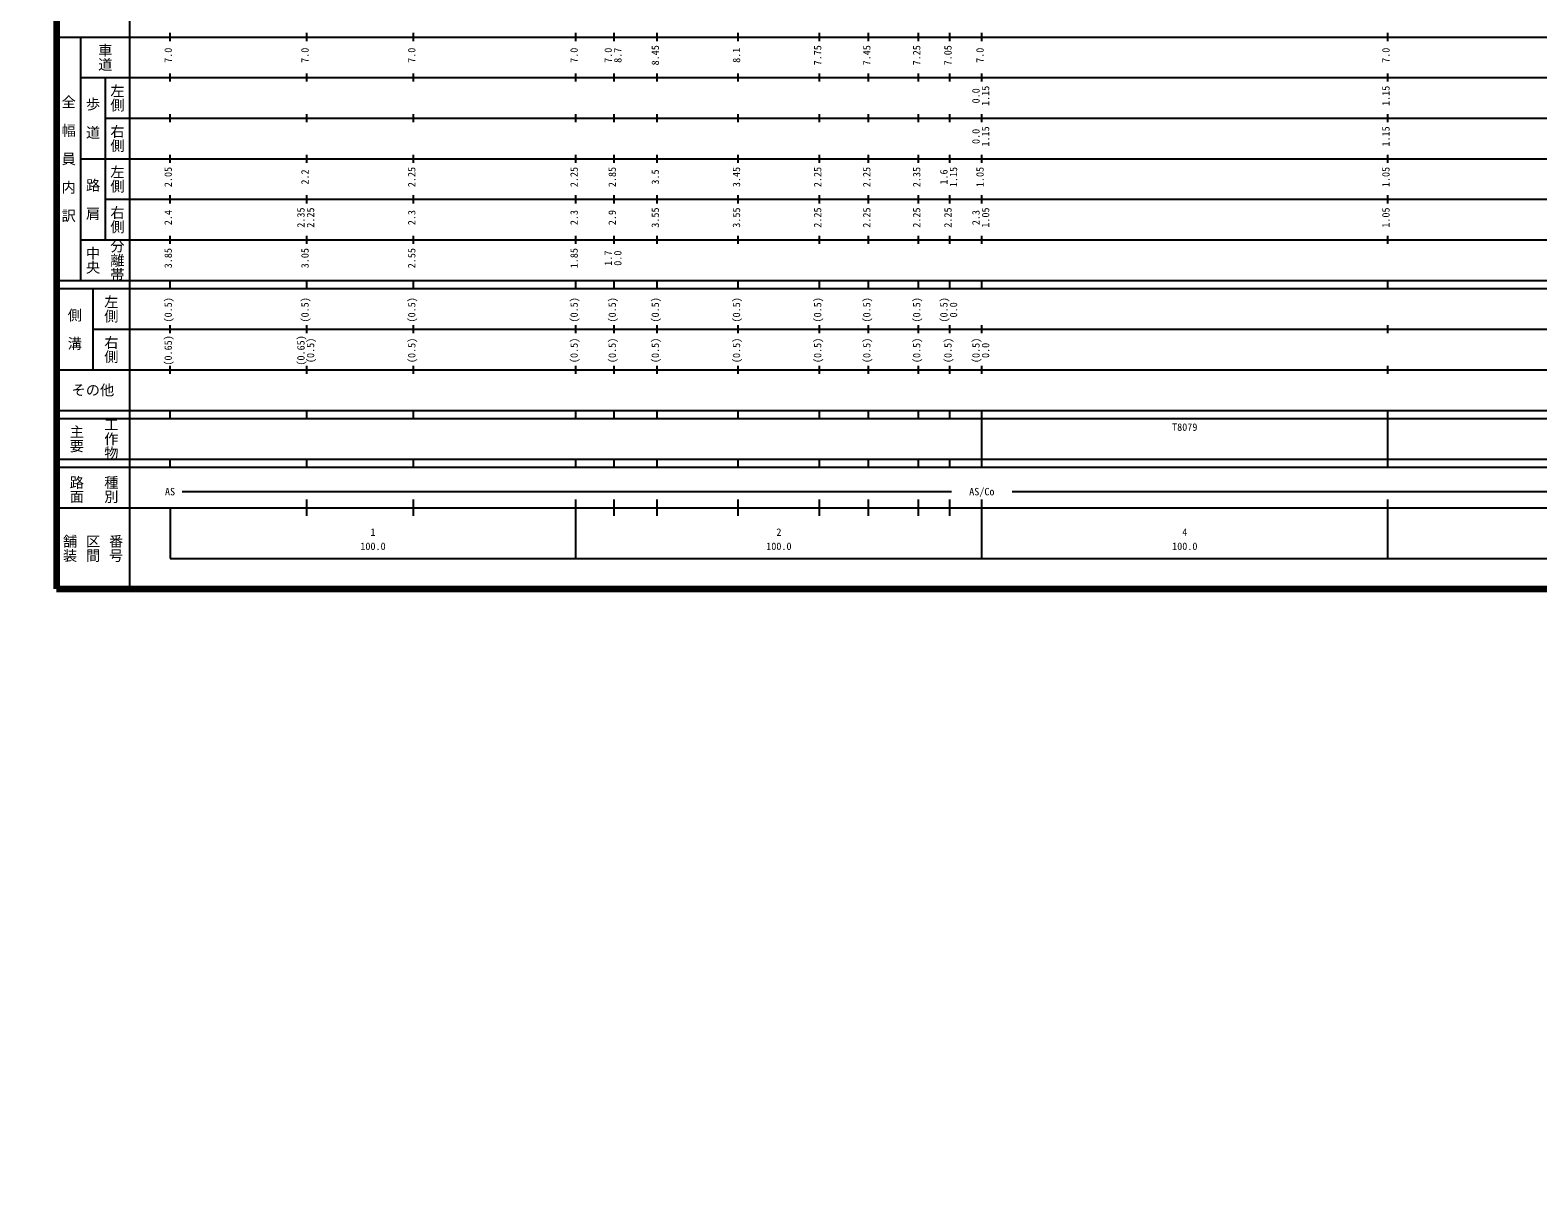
# Model space of a CAD drawing. Units: millimetres, scale not verified. Extents: x -377078869 to 1764138, y -966196011 to 380000.
# Drawn here: x 33542 to 404977, y -128839 to 157691 of the extents above; entities that cross this region are included whole.
import ezdxf
from ezdxf.enums import TextEntityAlignment as Align

# ---------------------------------------------------------------- set-up
doc = ezdxf.new("R2010")
doc.units = ezdxf.units.MM
doc.header["$LTSCALE"] = 1000
for name, color, linetype, lineweight in [('M-BGD', 7, 'Continuous', 25), ('M-TTL', 2, 'Continuous', 140), ('M-TTL-BAND', 7, 'Continuous', 25)]:
    doc.layers.add(name, color=color, linetype=linetype, lineweight=lineweight)
doc.styles.add('@ＭＳ ゴシック', font='')
doc.styles.add('ＭＳ ゴシック', font='')
doc.styles.get('@ＭＳ ゴシック').set_extended_font_data('@MS Gothic')
doc.styles.get('ＭＳ ゴシック').set_extended_font_data('MS Gothic')

msp = doc.modelspace()

# ---------------------------------------------------------------- linework, layer by layer
at = {"layer": 'M-BGD'}
msp.add_arc((-240862, -1685711), 2005000, 81.08185, 81.08185, dxfattribs=at)
at = {"layer": 'M-TTL'}
for p, q in [((40000, 380000), (40000, 20000)), ((40000, 20000), (680000, 20000))]:
    msp.add_line(p, q, dxfattribs=at)
at = {"layer": 'M-TTL-BAND'}
for p, q in [((58000, 370000), (58000, 20000)), ((68000, 155000), (68000, 157000)), ((101700, 155000), (101700, 157000)), ((128000, 155000), (128000, 157000)), ((168000, 155000), (168000, 157000)), ((177400, 155000), (177400, 157000)), ((188000, 155000), (188000, 157000)), ((208000, 155000), (208000, 157000)), ((228000, 155000), (228000, 157000)), ((240100, 155000), (240100, 157000)), ((252400, 155000), (252400, 157000)), ((260100, 155000), (260100, 157000)), ((268000, 155000), (268000, 157000)), ((368000, 155000), (368000, 157000)), ((40000, 156000), (579000, 156000)), ((46000, 96000), (46000, 156000)), ((46000, 146000), (579000, 146000)), ((52000, 146000), (52000, 106000)), ((68000, 145000), (68000, 147000)), ((101700, 145000), (101700, 147000)), ((128000, 145000), (128000, 147000)), ((168000, 145000), (168000, 147000)), ((177400, 145000), (177400, 147000)), ((188000, 145000), (188000, 147000)), ((208000, 145000), (208000, 147000)), ((228000, 145000), (228000, 147000)), ((240100, 145000), (240100, 147000)), ((252400, 145000), (252400, 147000)), ((260100, 145000), (260100, 147000)), ((268000, 145000), (268000, 147000)), ((368000, 145000), (368000, 147000)), ((52000, 136000), (579000, 136000)), ((68000, 135000), (68000, 137000)), ((101700, 135000), (101700, 137000)), ((128000, 135000), (128000, 137000)), ((168000, 135000), (168000, 137000)), ((177400, 135000), (177400, 137000)), ((188000, 135000), (188000, 137000)), ((208000, 135000), (208000, 137000)), ((228000, 135000), (228000, 137000)), ((240100, 135000), (240100, 137000)), ((252400, 135000), (252400, 137000)), ((260100, 135000), (260100, 137000)), ((268000, 135000), (268000, 137000)), ((368000, 135000), (368000, 137000)), ((68000, 125000), (68000, 127000)), ((101700, 125000), (101700, 127000)), ((128000, 125000), (128000, 127000)), ((168000, 125000), (168000, 127000)), ((177400, 125000), (177400, 127000)), ((188000, 125000), (188000, 127000)), ((208000, 125000), (208000, 127000)), ((228000, 125000), (228000, 127000)), ((240100, 125000), (240100, 127000)), ((252400, 125000), (252400, 127000)), ((260100, 125000), (260100, 127000)), ((268000, 125000), (268000, 127000)), ((368000, 125000), (368000, 127000)), ((46000, 126000), (579000, 126000)), ((52000, 116000), (579000, 116000)), ((68000, 115000), (68000, 117000)), ((101700, 115000), (101700, 117000)), ((128000, 115000), (128000, 117000)), ((168000, 115000), (168000, 117000)), ((177400, 115000), (177400, 117000)), ((188000, 115000), (188000, 117000)), ((208000, 115000), (208000, 117000)), ((228000, 115000), (228000, 117000)), ((240100, 115000), (240100, 117000)), ((252400, 115000), (252400, 117000)), ((260100, 115000), (260100, 117000)), ((268000, 115000), (268000, 117000)), ((368000, 115000), (368000, 117000)), ((46000, 106000), (579000, 106000)), ((68000, 105000), (68000, 107000)), ((101700, 105000), (101700, 107000)), ((128000, 105000), (128000, 107000)), ((168000, 105000), (168000, 107000)), ((177400, 105000), (177400, 107000)), ((188000, 105000), (188000, 107000)), ((208000, 105000), (208000, 107000)), ((228000, 105000), (228000, 107000)), ((240100, 105000), (240100, 107000)), ((252400, 105000), (252400, 107000)), ((260100, 105000), (260100, 107000)), ((268000, 105000), (268000, 107000)), ((368000, 105000), (368000, 107000)), ((40000, 96000), (579000, 96000)), ((40000, 94000), (579000, 94000)), ((49000, 94000), (49000, 74000)), ((68000, 94000), (68000, 96000)), ((101700, 94000), (101700, 96000)), ((128000, 94000), (128000, 96000)), ((168000, 94000), (168000, 96000)), ((177400, 94000), (177400, 96000)), ((188000, 94000), (188000, 96000)), ((208000, 94000), (208000, 96000)), ((228000, 94000), (228000, 96000)), ((240100, 94000), (240100, 96000)), ((252400, 94000), (252400, 96000)), ((260100, 94000), (260100, 96000)), ((268000, 94000), (268000, 96000)), ((368000, 94000), (368000, 96000)), ((49000, 84000), (579000, 84000)), ((68000, 83000), (68000, 85000)), ((101700, 83000), (101700, 85000)), ((128000, 83000), (128000, 85000)), ((168000, 83000), (168000, 85000)), ((177400, 83000), (177400, 85000)), ((188000, 83000), (188000, 85000)), ((208000, 83000), (208000, 85000)), ((228000, 83000), (228000, 85000)), ((240100, 83000), (240100, 85000)), ((252400, 83000), (252400, 85000)), ((260100, 83000), (260100, 85000)), ((268000, 83000), (268000, 85000)), ((368000, 83000), (368000, 85000)), ((68000, 73000), (68000, 75000)), ((101700, 73000), (101700, 75000)), ((128000, 73000), (128000, 75000)), ((168000, 73000), (168000, 75000)), ((177400, 73000), (177400, 75000)), ((188000, 73000), (188000, 75000)), ((208000, 73000), (208000, 75000)), ((228000, 73000), (228000, 75000)), ((240100, 73000), (240100, 75000)), ((252400, 73000), (252400, 75000)), ((260100, 73000), (260100, 75000)), ((268000, 73000), (268000, 75000)), ((368000, 73000), (368000, 75000)), ((40000, 74000), (579000, 74000)), ((40000, 64000), (579000, 64000)), ((68000, 62000), (68000, 64000)), ((101700, 62000), (101700, 64000)), ((128000, 62000), (128000, 64000)), ((168000, 62000), (168000, 64000)), ((177400, 62000), (177400, 64000)), ((188000, 62000), (188000, 64000)), ((208000, 62000), (208000, 64000)), ((228000, 62000), (228000, 64000)), ((240100, 62000), (240100, 64000)), ((252400, 62000), (252400, 64000)), ((260100, 62000), (260100, 64000)), ((268000, 62000), (268000, 64000)), ((368000, 62000), (368000, 64000)), ((40000, 62000), (579000, 62000)), ((268000, 52000), (268000, 62000)), ((368000, 52000), (368000, 62000)), ((368000, 52000), (368000, 62000)), ((40000, 52000), (579000, 52000)), ((40000, 50000), (579000, 50000)), ((68000, 50000), (68000, 52000)), ((101700, 50000), (101700, 52000)), ((128000, 50000), (128000, 52000)), ((168000, 50000), (168000, 52000)), ((177400, 50000), (177400, 52000)), ((188000, 50000), (188000, 52000)), ((208000, 50000), (208000, 52000)), ((228000, 50000), (228000, 52000)), ((240100, 50000), (240100, 52000)), ((252400, 50000), (252400, 52000)), ((260100, 50000), (260100, 52000)), ((268000, 50000), (268000, 52000)), ((368000, 50000), (368000, 52000)), ((71000, 44000), (260500, 44000)), ((101700, 38000), (101700, 42000)), ((128000, 38000), (128000, 42000)), ((168000, 27500), (168000, 42000)), ((177400, 38000), (177400, 42000)), ((188000, 38000), (188000, 42000)), ((208000, 38000), (208000, 42000)), ((228000, 38000), (228000, 42000)), ((240100, 38000), (240100, 42000)), ((252400, 38000), (252400, 42000)), ((260100, 38000), (260100, 42000)), ((268000, 27500), (268000, 42000)), ((275500, 44000), (565000, 44000)), ((368000, 27500), (368000, 42000)), ((40000, 40000), (579000, 40000)), ((68000, 40000), (68000, 27500)), ((68000, 27500), (579000, 27500))]:
    msp.add_line(p, q, dxfattribs=at)

# ---------------------------------------------------------------- texts
at = {"layer": 'M-TTL-BAND', "style": '@ＭＳ ゴシック'}
for s, p in [('車道', (52000, 151000)), ('全\u3000幅\u3000員\u3000内\u3000訳', (43000, 126000)), ('左側', (55000, 141000)), ('歩\u3000道', (49000, 136000)), ('右側', (55000, 131000)), ('左側', (55000, 121000)), ('路\u3000肩', (49000, 116000)), ('右側', (55000, 111000)), ('中央', (49000, 101000)), ('分離帯', (55000, 101000)), ('左側', (53500, 89000)), ('側\u3000溝', (44500, 84000)), ('右側', (53500, 79000)), ('主要', (45000, 57000)), ('工作物', (53500, 57000)), ('路面', (45000, 44500)), ('種別', (53500, 44500)), ('舗装', (43333, 30000)), ('区間', (49000, 30000)), ('番号', (54667, 30000))]:
    msp.add_text(s, height=2566, rotation=270, dxfattribs=at).set_placement(p, align=Align.MIDDLE_CENTER)
at = {"layer": 'M-TTL-BAND', "style": 'ＭＳ ゴシック'}
for s, p in [('7.0', (69000, 151500)), ('7.0', (102700, 151500)), ('7.0', (129000, 151500)), ('7.0', (169000, 151500)), ('7.0', (177400, 151500)), ('8.7', (179770, 151500)), ('8.45', (189000, 151500)), ('8.1', (209000, 151500)), ('7.75', (229000, 151500)), ('7.45', (241100, 151500)), ('7.25', (253400, 151500)), ('7.05', (261100, 151500)), ('7.0', (269000, 151500)), ('7.0', (369000, 151500)), ('0.0', (268000, 141500)), ('1.15', (270370, 141500)), ('1.15', (369000, 141500)), ('1.15', (270370, 131500)), ('1.15', (369000, 131500)), ('0.0', (268000, 131500)), ('2.05', (69000, 121500)), ('2.2', (102700, 121500)), ('2.25', (129000, 121500)), ('2.25', (169000, 121500)), ('2.85', (178400, 121500)), ('3.5', (189000, 121500)), ('3.45', (209000, 121500)), ('2.25', (229000, 121500)), ('2.25', (241100, 121500)), ('2.35', (253400, 121500)), ('1.6', (260100, 121500)), ('1.15', (262470, 121500)), ('1.05', (269000, 121500)), ('1.05', (369000, 121500)), ('2.4', (69000, 111500)), ('2.35', (101700, 111500)), ('2.25', (104070, 111500)), ('2.3', (129000, 111500)), ('2.3', (169000, 111500)), ('2.9', (178400, 111500)), ('3.55', (189000, 111500)), ('3.55', (209000, 111500)), ('2.25', (229000, 111500)), ('2.25', (241100, 111500)), ('2.25', (253400, 111500)), ('2.25', (261100, 111500)), ('2.3', (268000, 111500)), ('1.05', (270370, 111500)), ('1.05', (369000, 111500)), ('3.85', (69000, 101500)), ('3.05', (102700, 101500)), ('2.55', (129000, 101500)), ('1.85', (169000, 101500)), ('1.7', (177400, 101500)), ('0.0', (179770, 101500)), ('(0.5)', (69000, 88764)), ('(0.5)', (102700, 88764)), ('(0.5)', (129000, 88764)), ('(0.5)', (169000, 88764)), ('(0.5)', (178400, 88764)), ('(0.5)', (189000, 88764)), ('(0.5)', (209000, 88764)), ('(0.5)', (229000, 88764)), ('(0.5)', (241100, 88764)), ('(0.5)', (253400, 88764)), ('(0.5)', (260100, 88764)), ('0.0', (262470, 88764)), ('(0.65)', (69000, 78764)), ('(0.65)', (101700, 78764)), ('(0.5)', (104070, 78764)), ('(0.5)', (129000, 78764)), ('(0.5)', (169000, 78764)), ('(0.5)', (178400, 78764)), ('(0.5)', (189000, 78764)), ('(0.5)', (209000, 78764)), ('(0.5)', (229000, 78764)), ('(0.5)', (241100, 78764)), ('(0.5)', (253400, 78764)), ('(0.5)', (261100, 78764)), ('(0.5)', (268000, 78764)), ('0.0', (270370, 78764))]:
    msp.add_text(s, height=1833, rotation=90, dxfattribs=at).set_placement(p, align=Align.BOTTOM_CENTER)
msp.add_text('その他', height=2566, dxfattribs=at).set_placement((49000, 69000), align=Align.MIDDLE_CENTER)
msp.add_text('T8079', height=1833, dxfattribs=at).set_placement((314875, 58405), align=Align.BOTTOM_LEFT)
for s, p in [('AS', (68000, 42500)), ('AS/Co', (268000, 42500)), ('1', (118000, 32523)), ('2', (218000, 32523)), ('4', (318000, 32523)), ('100.0', (118000, 29033)), ('100.0', (218000, 29033)), ('100.0', (318000, 29033))]:
    msp.add_text(s, height=1833, dxfattribs=at).set_placement(p, align=Align.BOTTOM_CENTER)

doc.saveas('drawing.dxf')
